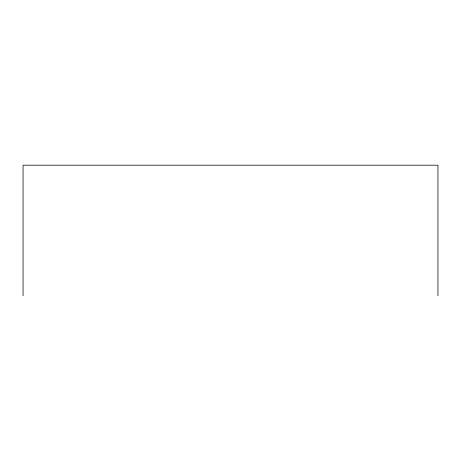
<?xml version="1.0" encoding="UTF-8"?>
<svg xmlns="http://www.w3.org/2000/svg" width="461" height="461" viewBox="0 0 461 461"><rect width="100%" height="100%" fill="white"/><g stroke="black" fill="none" stroke-linecap="round" stroke-linejoin="round"><path stroke-width="0.69" d="M437.95 295.806L437.95 165.194L23.05 165.194L23.05 295.806"/></g></svg>
